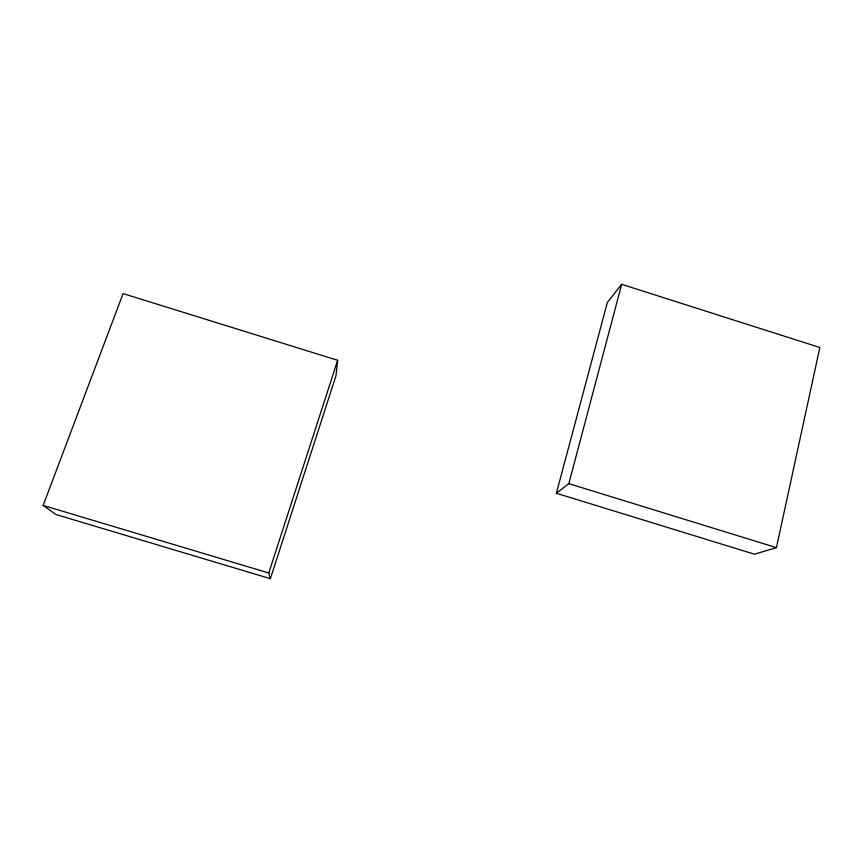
<?xml version="1.0" encoding="UTF-8"?>
<svg xmlns="http://www.w3.org/2000/svg" width="863" height="863" viewBox="0 0 863 863"><rect width="100%" height="100%" fill="white"/><g stroke="black" fill="none" stroke-linecap="round" stroke-linejoin="round"><path stroke-width="1.29" d="M337.66 360.292L335.998 375.696L270.378 578.685L55.933 514.499L43.15 505.405L123.096 293.603L337.66 360.292L268.76 572.989L270.378 578.685M776.43 547.649L819.85 347.498L621.673 284.315L607.347 302.46L556.365 493.258L754.478 554.208L776.43 547.649L568.836 483.647L556.365 493.258M568.836 483.647L621.673 284.315M43.15 505.405L268.76 572.989"/></g></svg>
